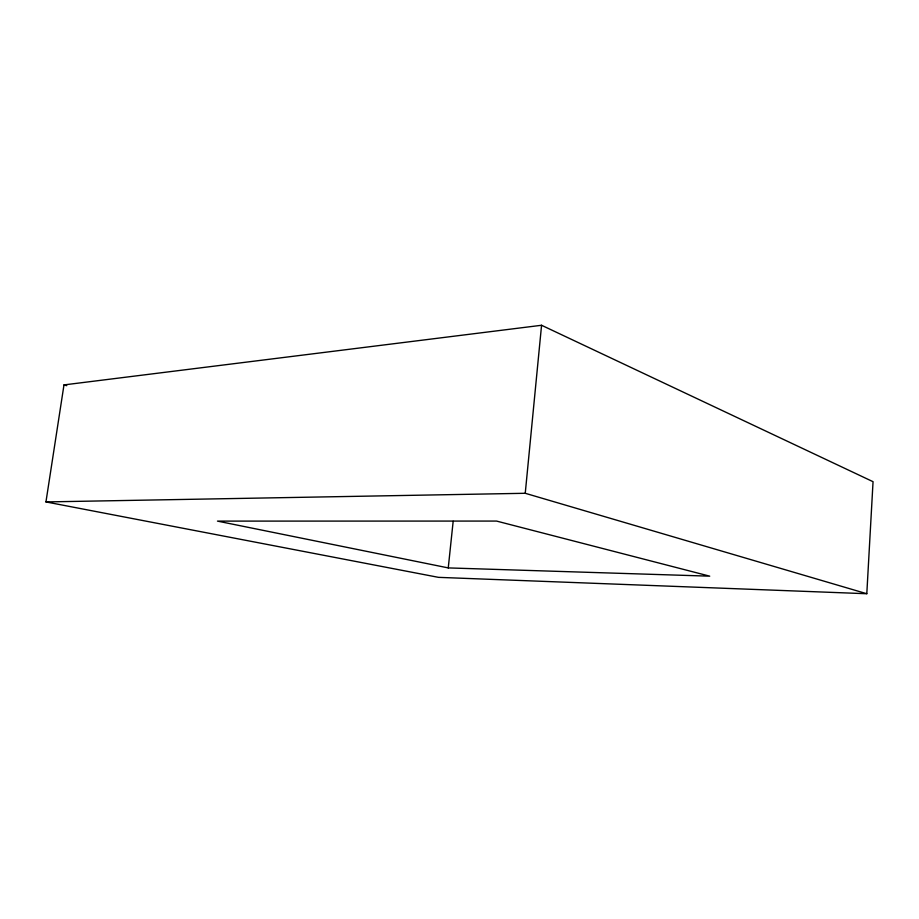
<?xml version="1.0" encoding="UTF-8"?>
<svg xmlns="http://www.w3.org/2000/svg" width="919" height="919" viewBox="0 0 919 919"><rect width="100%" height="100%" fill="white"/><g stroke="black" fill="none" stroke-linecap="round" stroke-linejoin="round"><path stroke-width="1.38" d="M866.801 593.731L873.05 481.694L541.567 325.269L63.985 384.912L45.95 501.923L438.501 577.35L866.801 593.731L525.243 493.285L45.95 501.923M525.243 493.285L541.567 325.269M448.254 567.908L217.47 521.107L496.57 521.073L709.732 576.167L448.254 567.908L453.17 521.268M63.985 384.912L66.742 385.67"/></g></svg>
